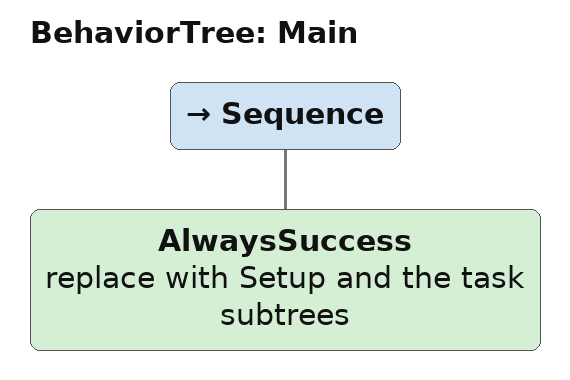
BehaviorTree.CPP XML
<?xml version="1.0"?>
<!--
  Main runs the course. Add one file per task and include it here, see the
  README. Run one tree alone with: robosub_mission -p main_tree:=TestGate
-->
<root BTCPP_format="4" main_tree_to_execute="Main">

  <BehaviorTree ID="Main">
    <Sequence>
      <AlwaysSuccess name="replace with Setup and the task subtrees"/>
    </Sequence>
  </BehaviorTree>
</root>
